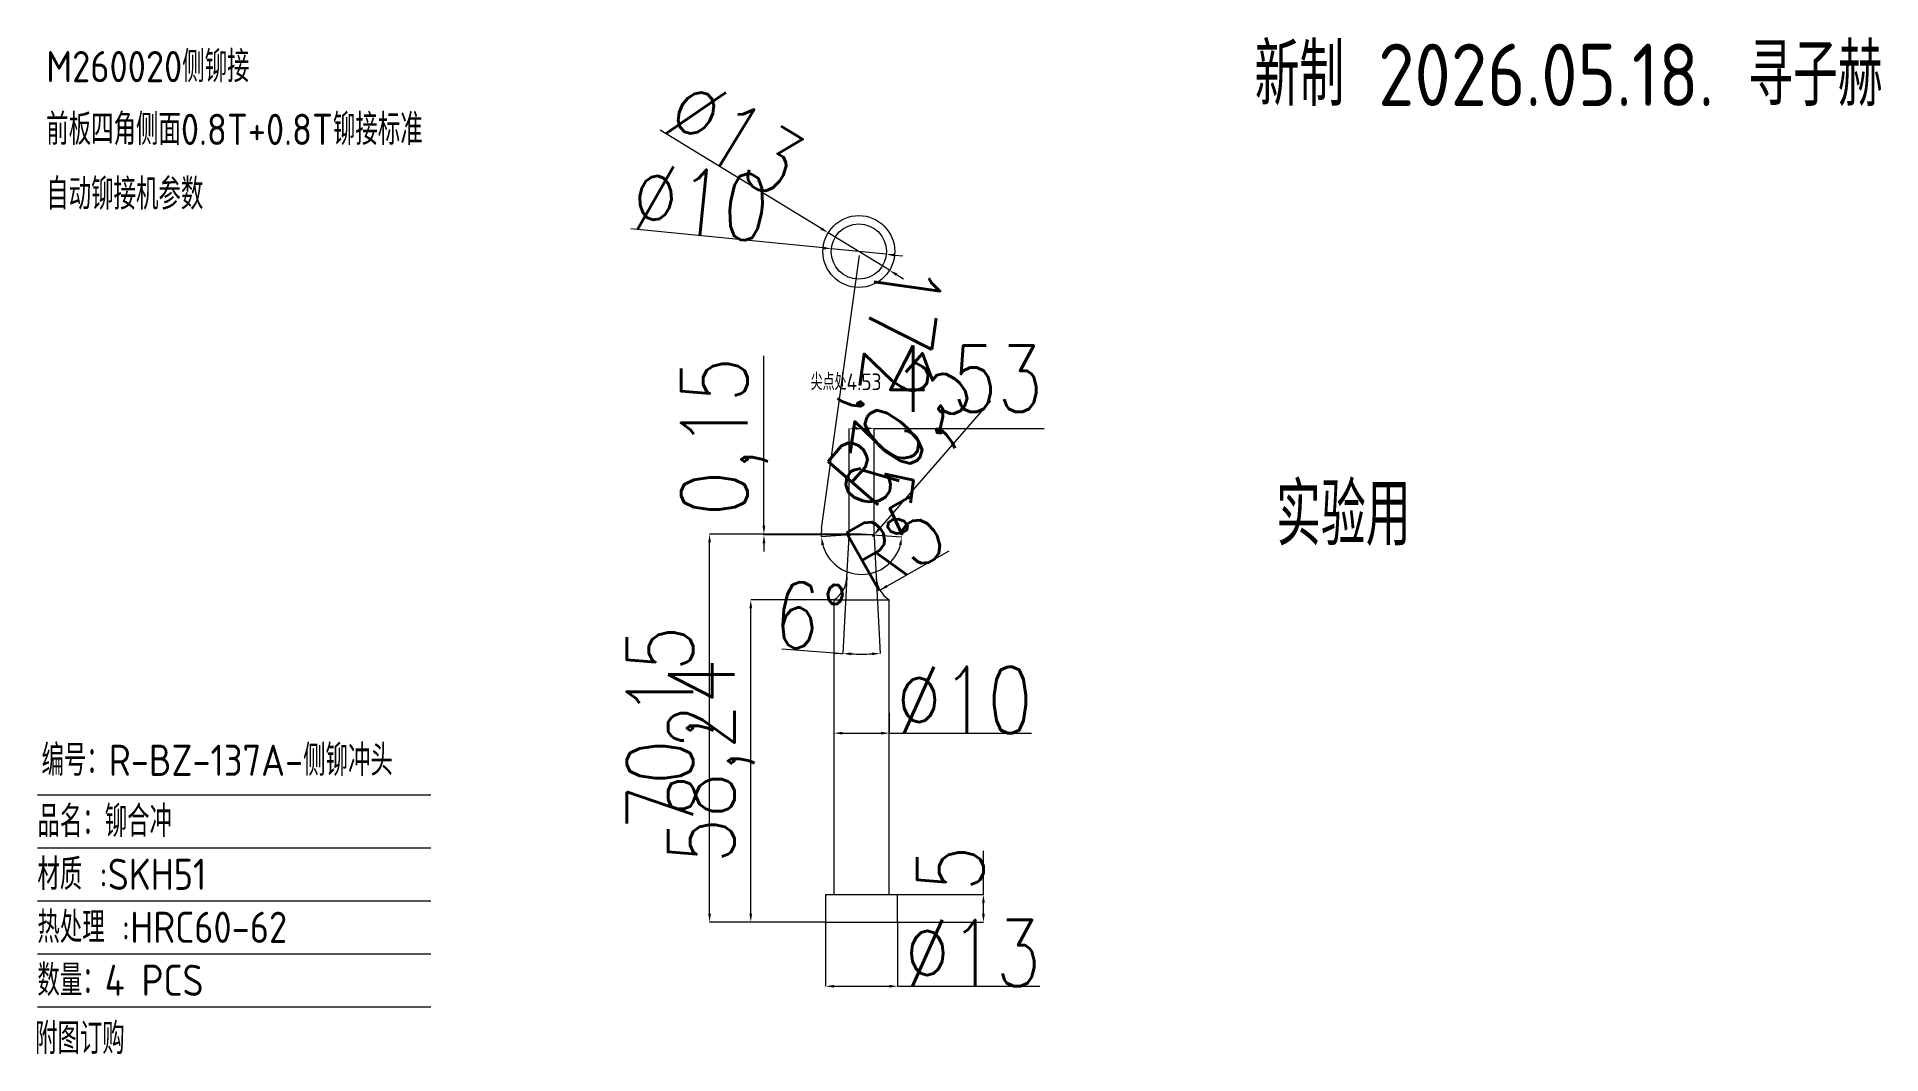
# Model space of a CAD drawing. Header units: millimetres. Extents: x -8182 to -7848, y 65479 to 65663.
import ezdxf
from ezdxf.enums import TextEntityAlignment as Align

# ---------------------------------------------------------------- set-up
doc = ezdxf.new("R2010")
doc.units = ezdxf.units.MM
for name, color, linetype, lineweight in [('DIM', 4, 'Continuous', 20), ('PUNCH', 2, 'Continuous', 20), ('TEXT', 140, 'Continuous', 20)]:
    doc.layers.add(name, color=color, linetype=linetype, lineweight=lineweight)
doc.styles.add('gbenor', font='gbenor.shx', dxfattribs={"bigfont": 'gbcbig.shx'})
doc.styles.add('TXT', font='txt.shx', dxfattribs={"width": 0.8, "bigfont": 'ctxt.shx'})
doc.dimstyles.new('零件', dxfattribs={"dimscale": 1.5, "dimtxt": 8, "dimasz": 1, "dimexe": 0, "dimexo": 0, "dimgap": 0, "dimtad": 1, "dimtxsty": 'TXT', "dimcen": 0, "dimclrd": 252, "dimclre": 252, "dimclrt": 4, "dimazin": 3, "dimtp": 0.001, "dimtm": 0.001, "dimtfac": 1, "dimtmove": 0, "dimatfit": 3, "dimlwd": 5, "dimlwe": 5})

# ---------------------------------------------------------------- blocks, each defined once
blk = doc.blocks.new('*D1107')
at = {"layer": 'Defpoints', "color": 0}
for p in [(-8038.93, 65503.14), (-8025.93, 65503.14), (-8025.93, 65491.53)]:
    blk.add_point(p, dxfattribs=at)
at = {"layer": 'DIM', "color": 252, "lineweight": 5}
for p, q in [((-8038.93, 65503.14), (-8038.93, 65491.53)), ((-8025.93, 65503.14), (-8025.93, 65491.53)), ((-8037.43, 65491.53), (-8027.43, 65491.53)), ((-8025.93, 65491.53), (-8000.2, 65491.53))]:
    blk.add_line(p, q, dxfattribs=at)
at = {"layer": 'DIM', "color": 252}
for points in [[(-8037.43, 65491.78), (-8037.43, 65491.28), (-8038.93, 65491.53)], [(-8027.43, 65491.28), (-8027.43, 65491.78), (-8025.93, 65491.53)]]:
    blk.add_solid(points, dxfattribs=at)
at = {"layer": 'DIM', "color": 4, "lineweight": 5, "insert": (-8012.31, 65497.53), "char_height": 12, "attachment_point": 5, "style": 'TXT'}
blk.add_mtext('%%c13', dxfattribs=at)
blk = doc.blocks.new('*D1108')
at = {"layer": 'Defpoints', "color": 0}
for p in [(-8025.93, 65508.14), (-8010.39, 65508.14), (-8025.93, 65503.14)]:
    blk.add_point(p, dxfattribs=at)
at = {"layer": 'DIM', "color": 252, "lineweight": 5}
for p, q in [((-8010.39, 65508.14), (-8010.39, 65516.04)), ((-8025.93, 65508.14), (-8010.39, 65508.14)), ((-8010.39, 65504.64), (-8010.39, 65506.64)), ((-8025.93, 65503.14), (-8010.39, 65503.14))]:
    blk.add_line(p, q, dxfattribs=at)
at = {"layer": 'DIM', "color": 252}
for points in [[(-8010.14, 65506.64), (-8010.64, 65506.64), (-8010.39, 65508.14)], [(-8010.64, 65504.64), (-8010.14, 65504.64), (-8010.39, 65503.14)]]:
    blk.add_solid(points, dxfattribs=at)
at = {"layer": 'DIM', "color": 4, "lineweight": 5, "insert": (-8016.39, 65512.84), "char_height": 12, "attachment_point": 5, "rotation": 90, "style": 'TXT'}
blk.add_mtext('5', dxfattribs=at)
blk = doc.blocks.new('*D1109')
at = {"layer": 'Defpoints', "color": 0}
for p in [(-8027.43, 65540.95), (-8037.43, 65537.9), (-8027.43, 65537.3)]:
    blk.add_point(p, dxfattribs=at)
at = {"layer": 'DIM', "color": 252, "lineweight": 5}
for p, q in [((-8027.43, 65540.95), (-8027.43, 65537.3)), ((-8037.43, 65537.9), (-8037.43, 65537.3)), ((-8035.93, 65537.3), (-8028.93, 65537.3)), ((-8027.43, 65537.3), (-8001.7, 65537.3))]:
    blk.add_line(p, q, dxfattribs=at)
at = {"layer": 'DIM', "color": 252}
for points in [[(-8035.93, 65537.55), (-8035.93, 65537.05), (-8037.43, 65537.3)], [(-8028.93, 65537.05), (-8028.93, 65537.55), (-8027.43, 65537.3)]]:
    blk.add_solid(points, dxfattribs=at)
at = {"layer": 'DIM', "color": 4, "lineweight": 5, "insert": (-8013.81, 65543.3), "char_height": 12, "attachment_point": 5, "style": 'TXT'}
blk.add_mtext('%%c10', dxfattribs=at)
blk = doc.blocks.new('*D1110')
at = {"layer": 'Defpoints', "color": 0}
for p in [(-8052.47, 65561.39), (-8037.43, 65561.39), (-8038.93, 65503.14)]:
    blk.add_point(p, dxfattribs=at)
at = {"layer": 'DIM', "color": 252, "lineweight": 5}
for p, q in [((-8037.43, 65561.39), (-8052.47, 65561.39)), ((-8052.47, 65504.64), (-8052.47, 65559.89)), ((-8038.93, 65503.14), (-8052.47, 65503.14))]:
    blk.add_line(p, q, dxfattribs=at)
at = {"layer": 'DIM', "color": 252}
for points in [[(-8052.22, 65559.89), (-8052.72, 65559.89), (-8052.47, 65561.39)], [(-8052.72, 65504.64), (-8052.22, 65504.64), (-8052.47, 65503.14)]]:
    blk.add_solid(points, dxfattribs=at)
at = {"layer": 'DIM', "color": 4, "lineweight": 5, "insert": (-8059.61, 65532.27), "char_height": 12, "attachment_point": 5, "rotation": 90, "style": 'TXT'}
blk.add_mtext('58,24', dxfattribs=at)
blk = doc.blocks.new('*D1111')
at = {"layer": 'Defpoints', "color": 0}
for p in [(-8059.92, 65573.3), (-8032.43, 65573.3), (-8038.93, 65503.14)]:
    blk.add_point(p, dxfattribs=at)
at = {"layer": 'DIM', "color": 252, "lineweight": 5}
for p, q in [((-8032.43, 65573.3), (-8059.92, 65573.3)), ((-8059.92, 65504.64), (-8059.92, 65571.8)), ((-8038.93, 65503.14), (-8059.92, 65503.14))]:
    blk.add_line(p, q, dxfattribs=at)
at = {"layer": 'DIM', "color": 252}
for points in [[(-8059.67, 65571.8), (-8060.17, 65571.8), (-8059.92, 65573.3)], [(-8060.17, 65504.64), (-8059.67, 65504.64), (-8059.92, 65503.14)]]:
    blk.add_solid(points, dxfattribs=at)
at = {"layer": 'DIM', "color": 4, "lineweight": 5, "insert": (-8067.06, 65538.22), "char_height": 12, "attachment_point": 5, "rotation": 90, "style": 'TXT'}
blk.add_mtext('70,15', dxfattribs=at)
blk = doc.blocks.new('*D1112')
at = {"layer": 'Defpoints', "color": 0}
for p in [(-8030.46, 65572.86), (-8030.26, 65573.09)]:
    blk.add_point(p, dxfattribs=at)
at = {"layer": 'DIM', "color": 252, "lineweight": 5}
for p, q in [((-8029.27, 65574.22), (-8009.04, 65597.39)), ((-8030.46, 65572.86), (-8030.26, 65573.09))]:
    blk.add_line(p, q, dxfattribs=at)
at = {"layer": 'DIM', "color": 252}
blk.add_solid([(-8029.46, 65574.38), (-8029.08, 65574.06), (-8030.26, 65573.09)], dxfattribs=at)
at = {"layer": 'DIM', "color": 4, "lineweight": 5, "insert": (-8024.05, 65591.07), "char_height": 12, "attachment_point": 5, "rotation": 48.8751, "style": 'TXT'}
blk.add_mtext('R0,3', dxfattribs=at)
blk = doc.blocks.new('*D1113')
at = {"layer": 'Defpoints', "color": 0}
for p in [(-8034.7, 65572.88), (-8030.16, 65572.88), (-8035.08, 65565.56), (-8029.77, 65565.56), (-8031.3, 65551.62)]:
    blk.add_point(p, dxfattribs=at)
at = {"layer": 'DIM', "color": 252, "lineweight": 5}
for p, q in [((-8035.08, 65565.56), (-8035.81, 65551.7)), ((-8029.77, 65565.56), (-8029.05, 65551.7)), ((-8037.3, 65551.79), (-8046.88, 65552.52))]:
    blk.add_line(p, q, dxfattribs=at)
for start, end in [(265.6694, 267), (268.3306, 271.6694)]:
    blk.add_arc((-8032.43, 65616.2), 64.59, start, end, dxfattribs=at)
at = {"layer": 'DIM', "color": 252}
for points in [[(-8034.3, 65551.89), (-8034.32, 65551.39), (-8035.81, 65551.7)], [(-8030.54, 65551.39), (-8030.56, 65551.89), (-8029.05, 65551.7)]]:
    blk.add_solid(points, dxfattribs=at)
at = {"layer": 'DIM', "color": 4, "lineweight": 5, "insert": (-8041.62, 65558.42), "char_height": 12, "attachment_point": 5, "rotation": 355.6694, "style": 'TXT'}
blk.add_mtext('6%%d', dxfattribs=at)
blk = doc.blocks.new('*D1114')
at = {"layer": 'Defpoints', "color": 0}
for p in [(-8034.42, 65573.16), (-8032.43, 65573.3), (-8032.43, 65573.3), (-8030.44, 65573.16), (-8035.93, 65566.9)]:
    blk.add_point(p, dxfattribs=at)
at = {"layer": 'DIM', "color": 252, "lineweight": 5}
for p, q in [((-8039.65, 65574.3), (-8032.78, 65623.66)), ((-8034.42, 65573.16), (-8039.71, 65572.81)), ((-8030.44, 65573.16), (-8025.15, 65572.81))]:
    blk.add_line(p, q, dxfattribs=at)
for start, end in [(172.0711, 183.8726), (195.6742, 344.3258)]:
    blk.add_arc((-8032.43, 65573.3), 7.3, start, end, dxfattribs=at)
at = {"layer": 'DIM', "color": 252}
for points in [[(-8039.2, 65571.37), (-8039.7, 65571.28), (-8039.71, 65572.81)], [(-8025.16, 65571.28), (-8025.65, 65571.37), (-8025.15, 65572.81)]]:
    blk.add_solid(points, dxfattribs=at)
at = {"layer": 'DIM', "color": 4, "lineweight": 5, "insert": (-8028.86, 65597.96), "char_height": 12, "attachment_point": 5, "rotation": 262.0711, "style": 'TXT'}
blk.add_mtext('172,25%%d', dxfattribs=at)
blk = doc.blocks.new('*D1115')
at = {"layer": 'Defpoints', "color": 0}
for p in [(-8050.09, 65573.3), (-8032.43, 65573.14), (-8032.42, 65573.3)]:
    blk.add_point(p, dxfattribs=at)
at = {"layer": 'DIM', "color": 252, "lineweight": 5}
for p, q in [((-8050.09, 65574.8), (-8050.09, 65605.55)), ((-8032.42, 65573.3), (-8050.09, 65573.3)), ((-8050.09, 65573.14), (-8050.09, 65573.3)), ((-8032.43, 65573.14), (-8050.09, 65573.14)), ((-8050.09, 65571.64), (-8050.09, 65570.14))]:
    blk.add_line(p, q, dxfattribs=at)
at = {"layer": 'DIM', "color": 252}
for points in [[(-8050.34, 65574.8), (-8049.84, 65574.8), (-8050.09, 65573.3)], [(-8049.84, 65571.64), (-8050.34, 65571.64), (-8050.09, 65573.14)]]:
    blk.add_solid(points, dxfattribs=at)
at = {"layer": 'DIM', "color": 4, "lineweight": 5, "insert": (-8057.23, 65590.93), "char_height": 12, "attachment_point": 5, "rotation": 90, "style": 'TXT'}
blk.add_mtext('0,15', dxfattribs=at)
blk = doc.blocks.new('*D1116')
at = {"layer": 'Defpoints', "color": 0}
for p in [(-8030.16, 65592.42), (-8034.69, 65573.14), (-8030.16, 65573.14)]:
    blk.add_point(p, dxfattribs=at)
at = {"layer": 'DIM', "color": 252, "lineweight": 5}
for p, q in [((-8034.69, 65573.14), (-8034.69, 65592.42)), ((-8033.19, 65592.42), (-8031.66, 65592.42)), ((-8030.16, 65573.14), (-8030.16, 65592.42)), ((-8030.16, 65592.42), (-7999.4, 65592.42))]:
    blk.add_line(p, q, dxfattribs=at)
at = {"layer": 'DIM', "color": 252}
for points in [[(-8033.19, 65592.67), (-8033.19, 65592.17), (-8034.69, 65592.42)], [(-8031.66, 65592.17), (-8031.66, 65592.67), (-8030.16, 65592.42)]]:
    blk.add_solid(points, dxfattribs=at)
at = {"layer": 'DIM', "color": 4, "lineweight": 5, "insert": (-8014.03, 65599.57), "char_height": 12, "attachment_point": 5, "style": 'TXT'}
blk.add_mtext('4,53', dxfattribs=at)
blk = doc.blocks.new('*D1117')
at = {"layer": 'Defpoints', "color": 0}
for p in [(-8038.47, 65627.79), (-8027.38, 65621)]:
    blk.add_point(p, dxfattribs=at)
at = {"layer": 'DIM', "color": 252, "lineweight": 5}
for p, q in [((-8039.75, 65628.57), (-8068.83, 65646.37)), ((-8027.38, 65621), (-8038.47, 65627.79)), ((-8026.1, 65620.22), (-8024.82, 65619.44))]:
    blk.add_line(p, q, dxfattribs=at)
at = {"layer": 'DIM', "color": 252}
for points in [[(-8039.88, 65628.36), (-8039.62, 65628.79), (-8038.47, 65627.79)], [(-8025.97, 65620.43), (-8026.23, 65620.01), (-8027.38, 65621)]]:
    blk.add_solid(points, dxfattribs=at)
at = {"layer": 'DIM', "color": 4, "lineweight": 5, "insert": (-8055.36, 65645.16), "char_height": 12, "attachment_point": 5, "rotation": 328.5296, "style": 'TXT'}
blk.add_mtext('%%c13', dxfattribs=at)
blk = doc.blocks.new('*D1118')
at = {"layer": 'Defpoints', "color": 0}
for p in [(-8037.9, 65624.89), (-8027.95, 65623.9)]:
    blk.add_point(p, dxfattribs=at)
at = {"layer": 'DIM', "color": 252, "lineweight": 5}
for p, q in [((-8039.39, 65625.04), (-8074.16, 65628.51)), ((-8027.95, 65623.9), (-8037.9, 65624.89)), ((-8026.46, 65623.75), (-8024.97, 65623.6))]:
    blk.add_line(p, q, dxfattribs=at)
at = {"layer": 'DIM', "color": 252}
for points in [[(-8039.42, 65624.79), (-8039.37, 65625.29), (-8037.9, 65624.89)], [(-8026.43, 65624), (-8026.48, 65623.5), (-8027.95, 65623.9)]]:
    blk.add_solid(points, dxfattribs=at)
at = {"layer": 'DIM', "color": 4, "lineweight": 5, "insert": (-8061.51, 65633.27), "char_height": 12, "attachment_point": 5, "rotation": 354.3098, "style": 'TXT'}
blk.add_mtext('%%c10', dxfattribs=at)
blk = doc.blocks.new('*D1119')
at = {"layer": 'Defpoints', "color": 0}
for p in [(-8024.77, 65565.63), (-8029.12, 65563.16)]:
    blk.add_point(p, dxfattribs=at)
at = {"layer": 'DIM', "color": 252, "lineweight": 5}
blk.add_line((-8029.12, 65563.16), (-8016.6, 65570.25), dxfattribs=at)
at = {"layer": 'DIM', "color": 252}
blk.add_solid([(-8027.94, 65564.12), (-8027.7, 65563.69), (-8029.12, 65563.16)], dxfattribs=at)
at = {"layer": 'DIM', "color": 4, "lineweight": 5, "insert": (-8026.31, 65571.65), "char_height": 12, "attachment_point": 5, "rotation": 29.5065, "style": 'TXT'}
blk.add_mtext('R5', dxfattribs=at)

msp = doc.modelspace()

# ---------------------------------------------------------------- linework, layer by layer
at = {"layer": 'PUNCH', "color": 3, "lineweight": 5}
for p, q in [((-8035.082, 65565.54), (-8034.697, 65572.88)), ((-8030.4, 65573.145), (-8034.454, 65573.145)), ((-8032.427, 65573.298), (-8034.418, 65573.163)), ((-8030.436, 65573.163), (-8032.427, 65573.298)), ((-8030.157, 65572.88), (-8029.772, 65565.54)), ((-8037.427, 65561.389), (-8037.427, 65508.145)), ((-8037.427, 65561.389), (-8027.427, 65561.389)), ((-8027.427, 65508.145), (-8027.427, 65561.389)), ((-8038.927, 65508.145), (-8038.927, 65503.145)), ((-8038.927, 65508.145), (-8025.927, 65508.145)), ((-8025.927, 65503.145), (-8025.927, 65508.145)), ((-8038.927, 65503.145), (-8025.927, 65503.145))]:
    msp.add_line(p, q, dxfattribs=at)
for radius in [6.5, 5]:
    msp.add_circle((-8032.927, 65624.397), radius, dxfattribs=at)
for centre, radius, start, end in [((-8034.398, 65572.864), 0.3, 93.87264, 179), ((-8030.456, 65572.864), 0.3, 1, 86.12736), ((-8040.081, 65565.627, 0), 5, 302.06259, 359), ((-8024.773, 65565.627, 0), 5, 181, 237.93741)]:
    msp.add_arc(centre, radius, start, end, dxfattribs=at)
at = {"layer": 'TEXT', "color": 8, "lineweight": 5}
for p, q in [((-8034.698, 65572.869), (-8034.693, 65573.145)), ((-8034.693, 65573.145), (-8034.418, 65573.163)), ((-8030.161, 65573.145), (-8030.436, 65573.163)), ((-8030.156, 65572.869), (-8030.161, 65573.145))]:
    msp.add_line(p, q, dxfattribs=at)
at = {"layer": 'TEXT', "color": 4, "lineweight": 5}
for p, q in [((-8181.5, 65526.158), (-8110.347, 65526.158)), ((-8181.5, 65516.574), (-8110.347, 65516.574)), ((-8181.5, 65506.99), (-8110.347, 65506.99)), ((-8181.5, 65497.405), (-8110.347, 65497.405)), ((-8181.5, 65487.821), (-8110.347, 65487.821))]:
    msp.add_line(p, q, dxfattribs=at)

# ---------------------------------------------------------------- texts
at = {"layer": 'TEXT', "color": 3, "lineweight": 5, "style": 'gbenor'}
for s, height, p in [('M260020侧铆接', 5.6378, (-8179.899, 65655.022)), ('前板四角侧面0.8T+0.8T铆接标准', 5.63779, (-8179.899, 65643.671)), ('自动铆接机参数', 5.6378, (-8179.899, 65631.976)), ('尖点处4.53', 3, (-8041.633, 65599.333)), ('编号：R-BZ-137A-侧铆冲头', 5.63779, (-8180.752, 65529.584)), ('品名：铆合冲', 5.6378, (-8181.5, 65518.547)), ('材质 :SKH51', 5.6378, (-8181.5, 65508.963)), ('热处理 :HRC60-62', 5.63779, (-8181.5, 65499.379)), ('数量：4 PCS', 5.6378, (-8181.5, 65489.794)), ('附图订购', 5.6378, (-8181.928, 65479.27))]:
    msp.add_text(s, height=height, dxfattribs=at).set_placement(p)
at = {"layer": 'TEXT', "color": 6, "lineweight": 5, "style": 'gbenor'}
msp.add_text('新制 2026.05.18. 寻子赫', height=11.27559, dxfattribs=at).set_placement((-7904.541, 65656.941), align=Align.MIDDLE)
msp.add_text('实验用', height=11.2756, dxfattribs=at).set_placement((-7957.468, 65571.206))

# ---------------------------------------------------------------- dimensions: what is measured, and where the dimension line sits
at = {"layer": 'DIM', "lineweight": 5}
for p1, p2, picture, middle in [((-8027.383, 65621.003), (-8038.471, 65627.79), '*D1117', (-8058.496, 65640.047)), ((-8027.952, 65623.901), (-8037.902, 65624.892), '*D1118', (-8062.106, 65627.304))]:
    dim = msp.add_diameter_dim_2p(p1=p1, p2=p2, dimstyle='零件', dxfattribs=at)
    dim.commit()
    dim.dimension.update_dxf_attribs({"geometry": picture, "text_midpoint": middle, "dimtype": 163})
for base, line1, line2, picture, middle in [((-8035.9314, 65566.8994), ((-8032.427, 65573.2979), (-8034.418, 65573.1631)), ((-8030.436, 65573.1631), (-8032.427, 65573.2979)), '*D1114', (-8028.8582, 65597.9556)), ((-8031.2997, 65551.6181), ((-8035.081, 65565.5589), (-8034.6973, 65572.8795)), ((-8030.1567, 65572.8795), (-8029.773, 65565.5588)), '*D1113', (-8041.6161, 65558.4229))]:
    dim = msp.add_angular_dim_2l(base=base, line1=line1, line2=line2, dimstyle='零件', dxfattribs=at)
    dim.commit()
    dim.dimension.update_dxf_attribs({"geometry": picture, "text_midpoint": middle})
for center, mpoint, picture, middle in [((-8030.456, 65572.864), (-8030.259, 65573.09), '*D1112', (-8018.665, 65586.369)), ((-8024.773, 65565.627), (-8029.124, 65563.164), '*D1119', (-8023.359, 65566.427))]:
    dim = msp.add_radius_dim(center=center, mpoint=mpoint, dimstyle='零件', dxfattribs=at)
    dim.commit()
    dim.dimension.update_dxf_attribs({"geometry": picture, "text_midpoint": middle, "dimtype": 164})
dim = msp.add_linear_dim(base=(-8030.161, 65592.423), p1=(-8034.693, 65573.145), p2=(-8030.161, 65573.145), dimstyle='零件', dxfattribs=at)
dim.commit()
dim.dimension.update_dxf_attribs({"geometry": '*D1116', "text_midpoint": (-8014.033, 65599.566)})
for base, p1, p2, picture, middle in [((-8050.086, 65573.297), (-8032.427, 65573.145), (-8032.417, 65573.297), '*D1115', (-8057.229, 65590.926)), ((-8052.469, 65561.389, 0), (-8038.927, 65503.145), (-8037.427, 65561.389), '*D1110', (-8059.612, 65532.267, 0)), ((-8010.386, 65508.145, 0), (-8025.927, 65503.145), (-8025.927, 65508.145), '*D1108', (-8016.386, 65512.845, 0))]:
    dim = msp.add_linear_dim(base=base, p1=p1, p2=p2, angle=90, dimstyle='零件', dxfattribs=at)
    dim.commit()
    dim.dimension.update_dxf_attribs({"geometry": picture, "text_midpoint": middle})
dim = msp.add_linear_dim(base=(-8059.921, 65573.298), p1=(-8038.927, 65503.145), p2=(-8032.427, 65573.298), angle=90, dimstyle='零件', dxfattribs=at)
dim.commit()
dim.dimension.update_dxf_attribs({"geometry": '*D1111', "text_midpoint": (-8059.921, 65538.221), "dimtype": 160})
for base, p1, p2, picture, middle in [((-8027.427, 65537.304), (-8037.427, 65537.899), (-8027.427, 65540.95), '*D1109', (-8013.813, 65543.304)), ((-8025.927, 65491.532), (-8038.927, 65503.145), (-8025.927, 65503.145), '*D1107', (-8012.313, 65497.532))]:
    dim = msp.add_linear_dim(base=base, p1=p1, p2=p2, text='%%c<>', dimstyle='零件', dxfattribs=at)
    dim.commit()
    dim.dimension.update_dxf_attribs({"geometry": picture, "text_midpoint": middle})

doc.saveas('drawing.dxf')
